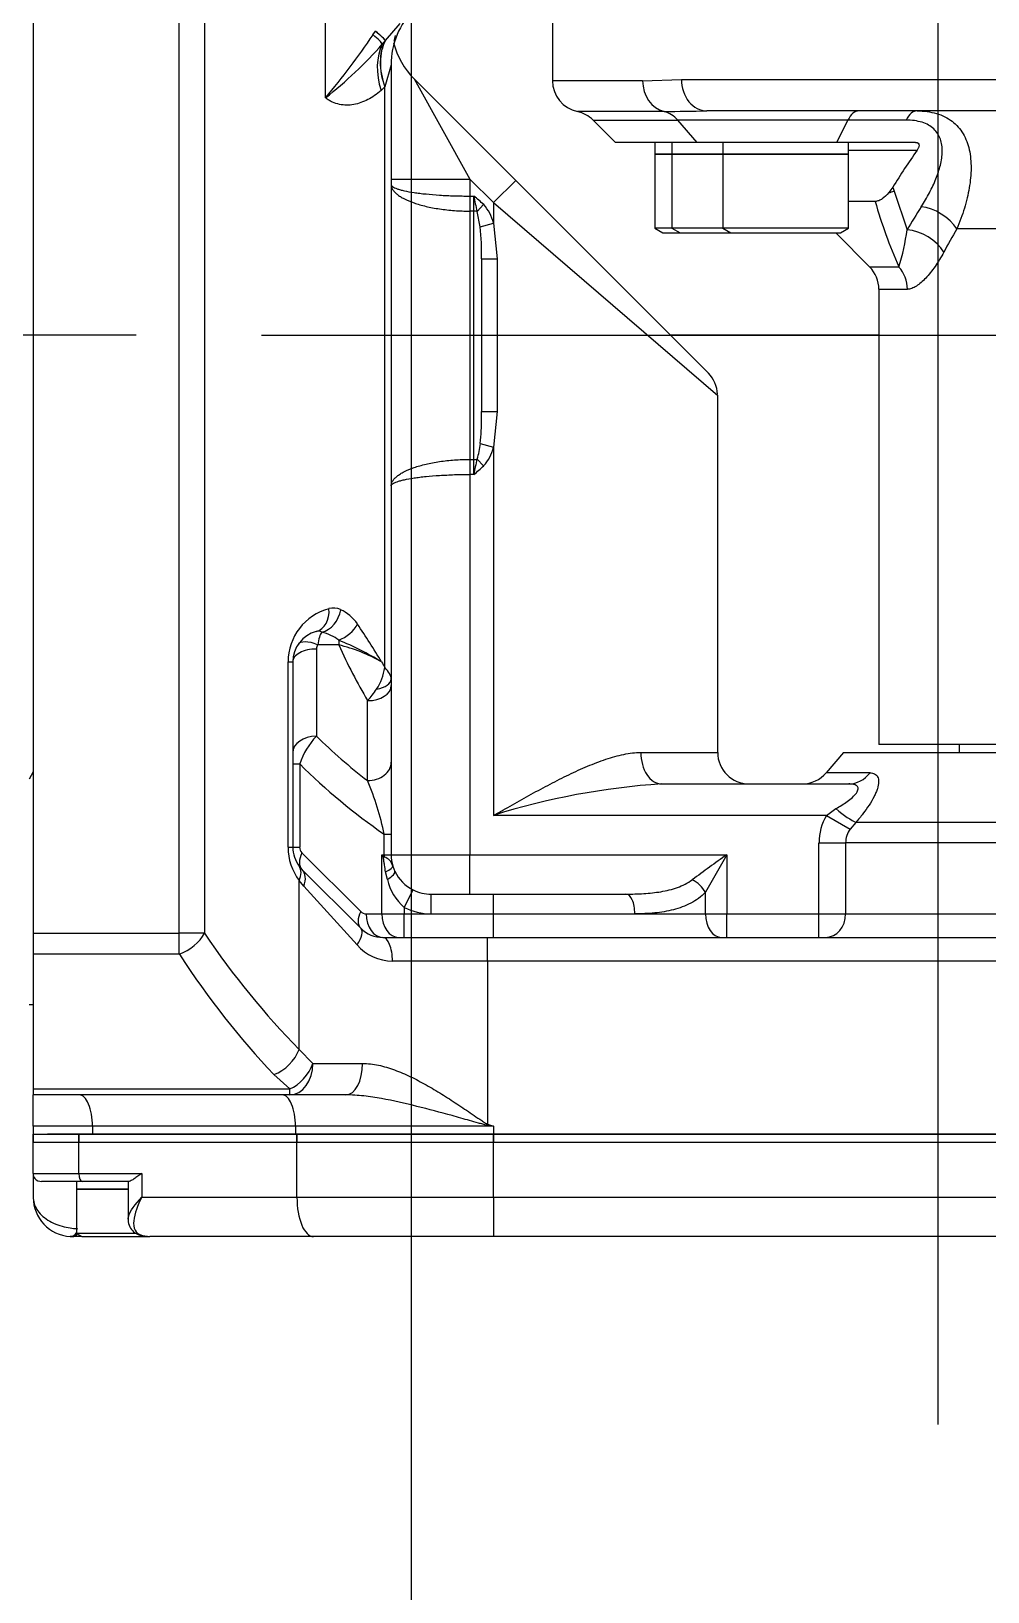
# Model space of a CAD drawing. Header units: millimetres. Extents: x 10462777 to 22643323, y 453826 to 1389191.
# Drawn here: x 11308966.6 to 11309090.1, y 597559.6 to 597761 of the extents above; entities that cross this region are included whole.
import ezdxf

# ---------------------------------------------------------------- set-up
doc = ezdxf.new("R2010")
doc.units = ezdxf.units.MM
doc.header["$LTSCALE"] = 200
doc.header["$MEASUREMENT"] = 0
doc.linetypes.add('CENTER2', pattern=[1.125, 0.75, -0.125, 0.125, -0.125])
doc.linetypes.add('PHANTOM', pattern=[2.5, 1.25, -0.25, 0.25, -0.25, 0.25, -0.25])
doc.layers.get('0').update_dxf_attribs({"linetype": 'CONTINUOUS'})
for name, color, linetype in [('$DDT_AUDIT_GENERATED_(1448)', 7, 'CONTINUOUS'), ('$DDT_AUDIT_GENERATED_(276)', 7, 'CONTINUOUS'), ('A290-7324-X516', 7, 'CONTINUOUS'), ('A290-7329-X501', 7, 'CONTINUOUS'), ('A290-7329-X511', 7, 'CONTINUOUS'), ('A290-7329-X513', 7, 'CONTINUOUS'), ('A290-7329-X531', 7, 'CONTINUOUS'), ('DV1_DEFAULT', 7, 'CONTINUOUS'), ('LIBRL_A6-BA-10X3', 7, 'CONTINUOUS'), ('LIBRL_A6-BA-6X16', 7, 'CONTINUOUS'), ('LIBRL_A97L-0001-', 7, 'CONTINUOUS')]:
    doc.layers.add(name, color=color, linetype=linetype)
doc.layers.add('LAYOUT', color=8, linetype='CONTINUOUS', lineweight=25)
doc.layers.add('TOP$23', color=7, linetype='CONTINUOUS', true_color=0xffffff)

# ---------------------------------------------------------------- blocks, each defined once
blk = doc.blocks.new('r710ic')
at = {"layer": 'LAYOUT', "color": 3}
blk.add_circle((272041.37, 104232.63), 2050.12, dxfattribs=at)
blk = doc.blocks.new('A$C7DA30AB0')
at = {"layer": '$DDT_AUDIT_GENERATED_(1448)', "color": 7, "linetype": 'Continuous', "ltscale": 25.4}
blk.add_line((4688.16, 3025.99, 0), (4715.09, 3025.99, 0), dxfattribs=at)
at = {"layer": '$DDT_AUDIT_GENERATED_(276)', "color": 7, "linetype": 'Continuous', "ltscale": 25.4}
for p, q in [((4797.89, 3112.35, 0), (4797.38, 3112.35, 0)), ((4797.38, 3082.35, 0), (4797.89, 3083.27, 0))]:
    blk.add_line(p, q, dxfattribs=at)
at = {"layer": 'A290-7324-X516', "color": 7, "linetype": 'Continuous', "ltscale": 25.4}
blk.add_line((4677.8, 3078.82, 0), (4677.8, 3079.83, 0), dxfattribs=at)
at = {"layer": 'A290-7329-X501', "color": 7, "linetype": 'Continuous', "ltscale": 25.4}
for p, q in [((4643.46, 3078.82, 0), (4688.16, 3078.82, 0)), ((4688.16, 3020.05, 0), (4688.16, 3078.82, 0)), ((4688.16, 3020.05, 0), (4684.49, 3020.05, 0)), ((4685.58, 3017.18, 0), (4689.35, 3017.18, 0)), ((4693.75, 3012.78, 0), (4689.35, 3017.18, 0)), ((4651.41, 3012.27, 0), (4678.11, 3012.27, 0)), ((4686.18, 3007.37, 0), (4684.53, 3012.38, 0)), ((4686.37, 3006.87, 0), (4686.18, 3007.37, 0)), ((4686.37, 3006.87, 0), (4686.89, 3007.58, 0)), ((4688.65, 3008.71, 0), (4692.09, 3008.71, 0)), ((4692.09, 3002.11, 0), (4683.24, 3002.11, 0)), ((4683.43, 3001.09, 0), (4693.61, 3001.09, 0)), ((4693.61, 3001.09, 0), (4692.17, 2998.22, 0)), ((4693.61, 3001.09, 0), (4711.65, 3001.09, 0)), ((4711.65, 3001.09, 0), (4714.14, 2998.22, 0)), ((4711.65, 3001.09, 0), (4722.2, 3001.09, 0)), ((4725.07, 2998.22, 0), (4722.2, 3001.09, 0)), ((4684.67, 2998.22, 0), (4692.17, 2998.22, 0)), ((4692.17, 2998.22, 0), (4714.14, 2998.22, 0)), ((4725.07, 2998.22, 0), (4714.14, 2998.22, 0)), ((4715.9, 2997.12, 0), (4727.11, 2997.12, 0)), ((4652.23, 2997.03, 0), (4710.39, 2997.03, 0)), ((4718.69, 2993.14, 0), (4713.67, 2992.97, 0)), ((4718.69, 2993.14, 0), (4730.33, 2993.14, 0)), ((4730.33, 2972.05, 0), (4730.33, 2993.14, 0)), ((4713.67, 2992.97, 0), (4652.66, 2992.97, 0))]:
    blk.add_line(p, q, dxfattribs=at)
for centre, radius, start, end in [((4692.23, 3020.05, 0), 4.06, 180, 225), ((4712.4, 3008.79, 0), 28.1, 162.6305, 172.6478), ((4627.06, 2991.2, 0), 64.03, 15.8764, 23.9359), ((4747.15, 868.74, 0), 2128.6, 90.84115, 90.98961), ((4727.95, 3001.09, 0), 4.06, 225, 258.0471), ((4726.26, 2993.14, 0), 4.06, 0, 78.0471)]:
    blk.add_arc(centre, radius, start, end, dxfattribs=at)
for centre, major_axis, ratio, start_param, end_param in [((4688.22, 3020.05, 0), (0, 4.06), 0.91777, 1.570796, 2.356194), ((4643.46, 3020.05, 0), (36.94, 43.93), 0.573025, 5.00118, 5.062934), ((4683.09, 3015.26, 0), (-3.51, 2.05), 0.57605, 0.793564, 2.294803), ((4681.26, 3012.27, 0), (3.42, -2.19), 0.551654, 4.000946, 5.458705), ((4644.9, 3017.18, 0), (42.23, 42.23), 0.57735, 5.075786, 5.137539), ((4687.26, 3005.21, 0), (2.93, 0.85), 0.785723, 1.468521, 1.712562), ((4643.46, 3014.3, 0), (47.07, 47.07), 0.57735, 5.009764, 5.098764), ((4683.23, 3001.09, 0), (0, 4.06), 0.5, 3.141593, 3.926991), ((4690.74, 3001.09, 0), (0, 4.06), 0.5, 3.141593, 3.926991), ((4716.63, 3001.09, 0), (0, -4.06), 0.866025, 5.497787, 6.074569), ((4715.17, 2993.14, 0), (0, -4.06), 0.866025, 1.570796, 2.932976), ((4710.39, 2992.97, 0), (0, -4.06), 0.808227, 1.570796, 3.141593)]:
    blk.add_ellipse(centre, major_axis=major_axis, ratio=ratio, start_param=start_param, end_param=end_param, dxfattribs=at)
for points, knots in [([(4679.79, 3015.26, 0), (4680.15, 3015.93, 0), (4680.53, 3016.55, 0), (4681.31, 3017.67, 0), (4681.71, 3018.17, 0), (4682.53, 3019.03, 0), (4682.93, 3019.39, 0), (4683.53, 3019.77, 0), (4683.73, 3019.87, 0), (4684.12, 3020.01, 0), (4684.3, 3020.05, 0), (4684.49, 3020.05, 0)], [0, 0, 0, 0, 0.25, 0.25, 0.5, 0.5, 0.75, 0.75, 0.875, 0.875, 1, 1, 1, 1]), ([(4683.23, 2997.03, 0), (4682.33, 2997.03, 0), (4681.5, 2997.14, 0), (4680.36, 2997.48, 0), (4680, 2997.62, 0), (4679.32, 2997.96, 0), (4679.01, 2998.15, 0), (4678.44, 2998.59, 0), (4678.18, 2998.84, 0), (4677.7, 2999.38, 0), (4677.49, 2999.67, 0), (4677.12, 3000.29, 0), (4676.97, 3000.62, 0), (4676.7, 3001.31, 0), (4676.59, 3001.68, 0), (4676.34, 3002.8, 0), (4676.26, 3003.59, 0), (4676.27, 3004.82, 0), (4676.29, 3005.24, 0), (4676.37, 3006.1, 0), (4676.43, 3006.53, 0), (4676.65, 3007.83, 0), (4676.86, 3008.71, 0), (4677.4, 3010.48, 0), (4677.73, 3011.37, 0), (4678.11, 3012.27, 0)], [0, 0, 0, 0, 0.125, 0.125, 0.1875, 0.1875, 0.25, 0.25, 0.3125, 0.3125, 0.375, 0.375, 0.4375, 0.4375, 0.5, 0.5, 0.625, 0.625, 0.6875, 0.6875, 0.75, 0.75, 0.875, 0.875, 1, 1, 1, 1]), ([(4682.7, 3009.4, 0), (4682.32, 3008.8, 0), (4681.96, 3008.2, 0), (4681.33, 3007, 0), (4681.05, 3006.4, 0), (4680.57, 3005.21, 0), (4680.37, 3004.62, 0), (4680.08, 3003.44, 0), (4680, 3002.85, 0), (4679.98, 3002, 0), (4680, 3001.73, 0), (4680.07, 3001.19, 0), (4680.14, 3000.93, 0), (4680.4, 3000.18, 0), (4680.68, 2999.74, 0), (4681.48, 2998.98, 0), (4681.99, 2998.7, 0), (4682.91, 2998.41, 0), (4683.24, 2998.34, 0), (4683.93, 2998.24, 0), (4684.29, 2998.22, 0), (4684.67, 2998.22, 0)], [0, 0, 0, 0, 0.125, 0.125, 0.25, 0.25, 0.375, 0.375, 0.5, 0.5, 0.5625, 0.5625, 0.625, 0.625, 0.75, 0.75, 0.875, 0.875, 0.9375, 0.9375, 1, 1, 1, 1]), ([(4686.89, 3007.58, 0), (4687.16, 3007.91, 0), (4687.44, 3008.18, 0), (4687.88, 3008.48, 0), (4688.03, 3008.56, 0), (4688.34, 3008.68, 0), (4688.49, 3008.71, 0), (4688.65, 3008.71, 0)], [0, 0, 0, 0, 0.5, 0.5, 0.75, 0.75, 1, 1, 1, 1]), ([(4683.43, 3001.09, 0), (4683.29, 3001.09, 0), (4683.17, 3001.13, 0), (4683.03, 3001.27, 0), (4682.99, 3001.36, 0), (4682.99, 3001.56, 0), (4683.01, 3001.67, 0), (4683.1, 3001.89, 0), (4683.16, 3002, 0), (4683.24, 3002.11, 0)], [0, 0, 0, 0, 0.25, 0.25, 0.5, 0.5, 0.75, 0.75, 1, 1, 1, 1])]:
    blk.add_open_spline(points, degree=3, knots=knots, dxfattribs=at)
at = {"layer": 'A290-7329-X511', "color": 7, "linetype": 'Continuous', "ltscale": 25.4}
for p, q in [((4737.95, 3129.11, 0), (4643.46, 3129.11, 0)), ((4737.95, 3128.09, 0), (4737.95, 3129.11, 0)), ((4763.5, 3129.11, 0), (4737.95, 3129.11, 0)), ((4737.95, 3128.09, 0), (4763.5, 3128.09, 0)), ((4738.7, 3127.81, 0), (4737.95, 3128.09, 0)), ((4737.95, 3128.09, 0), (4738.75, 3127.95, 0)), ((4763.5, 3128.09, 0), (4763.5, 3129.11, 0)), ((4763.5, 3128.09, 0), (4789.72, 3128.09, 0)), ((4789.72, 3128.09, 0), (4789.72, 3129.11, 0)), ((4789.72, 3128.09, 0), (4797.38, 3128.09, 0)), ((4797.38, 3129.11, 0), (4791.49, 3129.11, 0)), ((4797.38, 3128.09, 0), (4797.38, 3129.11, 0)), ((4797.38, 3128.09, 0), (4797.38, 3124.03, 0)), ((4738.7, 3127.81, 0), (4738.75, 3127.95, 0)), ((4738.7, 3106.76, 0), (4738.7, 3127.81, 0)), ((4757, 3124.03, 0), (4764.26, 3124.03, 0)), ((4764.26, 3124.03, 0), (4797.38, 3124.03, 0)), ((4764.26, 3124.03, 0), (4764.26, 3123.26, 0)), ((4797.38, 3123.26, 0), (4797.38, 3124.03, 0)), ((4797.38, 3123.26, 0), (4764.26, 3123.26, 0)), ((4764.26, 3123.26, 0), (4766.29, 3121.39, 0)), ((4797.38, 3105.88, 0), (4797.38, 3123.26, 0)), ((4761.25, 3119.97, 0), (4754.85, 3119.97, 0)), ((4763.04, 3118.16, 0), (4761.25, 3119.97, 0)), ((4763.04, 3118.16, 0), (4763.04, 3096.35, 0)), ((4663.98, 3106.76, 0), (4738.7, 3106.76, 0)), ((4738.7, 3106.76, 0), (4738.7, 3103.71, 0)), ((4738.7, 3106.76, 0), (4750.99, 3106.76, 0)), ((4755.56, 3104.68, 0), (4762.45, 3097.1, 0)), ((4778.51, 3105.88, 0), (4797.38, 3105.88, 0)), ((4778.51, 3105.88, 0), (4778.51, 3103.17, 0)), ((4797.38, 3103.17, 0), (4797.38, 3105.88, 0)), ((4738.7, 3103.71, 0), (4663.98, 3103.71, 0)), ((4695.91, 3103.71, 0), (4695.91, 3100.66, 0)), ((4707.81, 3103.71, 0), (4707.81, 3100.66, 0)), ((4737.95, 3103.71, 0), (4737.95, 3100.66, 0)), ((4752.22, 3103.71, 0), (4738.7, 3103.71, 0)), ((4749.47, 3103.71, 0), (4749.47, 3100.66, 0)), ((4762.67, 3094.94, 0), (4755.09, 3102.52, 0)), ((4775.26, 3103.17, 0), (4778.51, 3103.17, 0)), ((4775.26, 2961.64, 0), (4775.26, 3103.17, 0)), ((4778.51, 3103.17, 0), (4778.51, 2961.64, 0)), ((4797.38, 3103.17, 0), (4778.51, 3103.17, 0)), ((4797.38, 2961.64, 0), (4797.38, 3103.17, 0)), ((4692.47, 3100.66, 0), (4650.92, 3100.66, 0)), ((4695.91, 3100.66, 0), (4692.47, 3100.66, 0)), ((4692.47, 3091.49, 0), (4692.47, 3100.66, 0)), ((4707.81, 3100.66, 0), (4695.91, 3100.66, 0)), ((4695.91, 3100.66, 0), (4695.91, 3091.49, 0)), ((4710.55, 3100.66, 0), (4707.81, 3100.66, 0)), ((4707.81, 3093.04, 0), (4707.81, 3100.66, 0)), ((4719.69, 3100.66, 0), (4710.55, 3100.66, 0)), ((4710.55, 3100.66, 0), (4710.55, 3097.87, 0)), ((4737.95, 3100.66, 0), (4719.69, 3100.66, 0)), ((4737.95, 3100.66, 0), (4737.95, 3098.12, 0)), ((4745.97, 3100.66, 0), (4737.95, 3100.66, 0)), ((4745.97, 3100.66, 0), (4745.97, 3098.12, 0)), ((4749.47, 3100.66, 0), (4745.97, 3100.66, 0)), ((4752.35, 3100.66, 0), (4749.47, 3100.66, 0)), ((4749.47, 3099.83, 0), (4749.47, 3100.66, 0)), ((4752.35, 3100.66, 0), (4752.35, 3093.04, 0)), ((4754.37, 3100.66, 0), (4752.35, 3100.66, 0)), ((4762.67, 3092.79, 0), (4755.09, 3100.37, 0)), ((4737.95, 3098.12, 0), (4720.83, 3098.12, 0)), ((4745.97, 3098.12, 0), (4737.95, 3098.12, 0)), ((4741, 3098.12, 0), (4741, 3093.04, 0)), ((4749.47, 3099.83, 0), (4748.33, 3097.57, 0)), ((4751.64, 3096.24, 0), (4751.88, 3095.23, 0)), ((4762.45, 3097.1, 0), (4763.04, 3096.35, 0)), ((4750.94, 3094.5, 0), (4750.69, 3095.18, 0)), ((4763.04, 3094.51, 0), (4762.67, 3094.94, 0)), ((4741, 3093.04, 0), (4707.81, 3093.04, 0)), ((4741, 3043.95, 0), (4741, 3093.04, 0)), ((4751.16, 3093.04, 0), (4741, 3093.04, 0)), ((4751.16, 3090.39, 0), (4751.16, 3093.04, 0)), ((4752.05, 3093.04, 0), (4751.16, 3093.04, 0)), ((4752.05, 3093.04, 0), (4752.05, 3090.39, 0)), ((4752.35, 3093.04, 0), (4752.05, 3093.04, 0)), ((4763.86, 3092.07, 0), (4762.96, 3092.07, 0)), ((4762.96, 3081.3, 0), (4762.96, 3092.07, 0)), ((4764.47, 3092.07, 0), (4763.86, 3092.07, 0)), ((4763.86, 3068.15, 0), (4763.86, 3092.07, 0)), ((4764.47, 3092.07, 0), (4764.47, 3068.15, 0)), ((4585.55, 3091.49, 0), (4692.47, 3091.49, 0)), ((4695.91, 3091.49, 0), (4692.47, 3091.49, 0)), ((4751.16, 3081.11, 0), (4751.16, 3090.39, 0)), ((4752.05, 3090.39, 0), (4751.16, 3090.39, 0)), ((4586.52, 3088.86, 0), (4691.14, 3088.86, 0)), ((4691.14, 3088.86, 0), (4691.87, 3089.73, 0)), ((4694.95, 3087.96, 0), (4691.87, 3089.73, 0)), ((4694.95, 3087.96, 0), (4693.73, 3087.09, 0)), ((4694.95, 3087.96, 0), (4737.95, 3087.96, 0)), ((4737.95, 3040.45, 0), (4737.95, 3087.96, 0)), ((4716.25, 3083.9, 0), (4692.07, 3083.9, 0)), ((4689.31, 3082.47, 0), (4694.97, 3082.47, 0)), ((4692.74, 3079.83, 0), (4694.97, 3082.47, 0)), ((4754.2, 3083.47, 0), (4754.2, 3073.14, 0)), ((4692.74, 3079.83, 0), (4594.18, 3079.83, 0)), ((4718.92, 3079.83, 0), (4708.99, 3079.83, 0)), ((4708.99, 3079.83, 0), (4708.99, 3033.77, 0)), ((4751.16, 3071.21, 0), (4751.16, 3081.11, 0)), ((4763.86, 3081.3, 0), (4762.96, 3081.3, 0)), ((4760.81, 3066.49, 0), (4760.81, 3077.74, 0)), ((4751.16, 3070.36, 0), (4751.16, 3071.21, 0)), ((4751.16, 2991.08, 0), (4751.16, 3070.36, 0)), ((4751.97, 3068.87, 0), (4751.97, 2993.94, 0)), ((4764.47, 3068.15, 0), (4763.86, 3068.15, 0)), ((4757.93, 3065.35, 0), (4757.93, 3065.96, 0)), ((4757.93, 3065.96, 0), (4760.65, 3065.96, 0)), ((4740.49, 3043.95, 0), (4741, 3043.95, 0)), ((4740.49, 3043.95, 0), (4740.49, 3042.01, 0)), ((4741, 3042.01, 0), (4741, 3043.95, 0)), ((4740.06, 3041.97, 0), (4739.21, 3042.85, 0)), ((4741, 3042.01, 0), (4740.49, 3042.01, 0)), ((4740.49, 3042.01, 0), (4740.49, 3009.96, 0)), ((4741, 3009.96, 0), (4741, 3042.01, 0)), ((4737.47, 3035.84, 0), (4737.95, 3040.45, 0)), ((4739.64, 3039.97, 0), (4737.95, 3040.45, 0)), ((4739.47, 3035.84, 0), (4737.47, 3035.84, 0)), ((4737.47, 3016.14, 0), (4737.47, 3035.84, 0)), ((4739.47, 3016.14, 0), (4739.47, 3035.84, 0)), ((4737.95, 3008.87, 0), (4708.99, 3033.77, 0)), ((4735.07, 3006, 0), (4710.18, 3030.89, 0)), ((4737.95, 3011.52, 0), (4737.47, 3016.14, 0)), ((4739.47, 3016.14, 0), (4737.47, 3016.14, 0)), ((4739.64, 3012, 0), (4737.95, 3011.52, 0)), ((4737.95, 3008.87, 0), (4737.95, 3011.52, 0)), ((4739.64, 3012, 0), (4740.06, 3010.01, 0)), ((4740.06, 3010.01, 0), (4739.21, 3009.12, 0)), ((4740.49, 3009.96, 0), (4741, 3009.96, 0)), ((4740.49, 3009.96, 0), (4740.49, 3008.02, 0)), ((4741, 3008.02, 0), (4741, 3009.96, 0)), ((4735.07, 3006, 0), (4737.95, 3008.87, 0)), ((4737.95, 3008.87, 0), (4741, 3005.83, 0)), ((4741, 3008.02, 0), (4740.49, 3008.02, 0)), ((4741, 3005.83, 0), (4741, 3008.02, 0)), ((4748.18, 2992.89, 0), (4735.07, 3006, 0)), ((4751.16, 3005.83, 0), (4741, 3005.83, 0)), ((4748.18, 2992.89, 0), (4741, 3005.83, 0)), ((4759.62, 2995.34, 0), (4759.62, 2973.46, 0)), ((4751.16, 2991.08, 0), (4751.97, 2993.94, 0)), ((4751.97, 2993.94, 0), (4752.45, 2994.39, 0)), ((4751.97, 2993.94, 0), (4751.97, 2993.94, 0)), ((4750.04, 2985.76, 0), (4751.91, 2987.94, 0)), ((4751.91, 2987.94, 0), (4751.92, 2987.95, 0)), ((4751.92, 2987.95, 0), (4752.3, 2988.42, 0)), ((4753.5, 2987.22, 0), (4753.19, 2986.75, 0)), ((4753.19, 2986.75, 0), (4753.19, 2986.75, 0))]:
    blk.add_line(p, q, dxfattribs=at)
for centre, radius, start, end in [((4750.94, 3100.59, 0), 6.17, 41.489, 89.5197), ((4752.22, 3099.65, 0), 4.06, 45, 90), ((4745.99, 3092.92, 0), 7.74, 63.2392, 90.0905), ((4754.37, 3099.65, 0), 1.02, 45, 90), ((4388.41, 3277.41, 0), 368.79, 330.0052, 330.8679), ((4745.99, 3092.9, 0), 5.22, 63.3848, 90.1872), ((4744.8, 3094.56, 0), 7.05, 13.7711, 48.4071), ((4517.13, 3361.38, 0), 329.19, 305.3984, 306.3547), ((4746.07, 3092.98, 0), 5.11, 25.3759, 63.7505), ((4757.36, 3092.07, 0), 7.11, 0, 36.9665), ((4752.45, 3094.83, 0), 1.54, 192.4449, 254.7782), ((4746.08, 3093.04, 0), 5.08, 0, 16.6477), ((4759.79, 3092.07, 0), 4.06, 0, 36.9665), ((4737.81, 3078.69, 0), 20.42, 44.6378, 45.8385), ((4731.74, 3084.7, 0), 22.23, 22.0529, 23.3158), ((4761.95, 3092.07, 0), 1.02, 0, 45), ((4689.46, 3091.53, 0), 3.01, 323.3161, 359.297), ((4688.8, 3091.52, 0), 7.1, 329.9744, 359.7688), ((4788.57, 3097.97, 0), 37.3, 191.7117, 202.8686), ((4707.64, 3025.99, 0), 78.23, 44.9973, 55.4152), ((4709.96, 3177.44, 0), 93.76, 273.8494, 287.3697), ((4698.07, 3079.83, 0), 4.06, 90, 139.6355), ((4704.93, 3079.83, 0), 4.06, 0, 90), ((4753.96, 3084.32, 0), 9.5, 316.1728, 341.4973), ((4758.86, 3067.85, 0), 6.96, 146.7464, 171.5392), ((4762.6, 3065.33, 0), 11.47, 137.0843, 146.517), ((4770.51, 3097.14, 0), 34.18, 237.9943, 248.4107), ((4858.48, 3132, 0), 123.82, 211.041, 213.7241), ((4763.19, 3087.37, 0), 22.05, 240.663, 256.1883), ((4757.36, 3068.15, 0), 7.11, 284.8751, 0), ((4759.79, 3068.15, 0), 4.06, 284.8751, 0), ((4759.86, 3066.49, 0), 0.948, 326.2031, 359.9191), ((4760.57, 3065.21, 0), 1.02, 243.2987, 285.0305), ((4758.61, 3063.43, 0), 2.23, 245.3391, 284.8564), ((4752.55, 3028.7, 0), 19.45, 128.3509, 133.3341), ((4672.4, 3057.52, 0), 69.43, 347.0527, 348.73), ((4743.06, 3039.29, 0), 5.24, 137.2869, 167.2658), ((4747.09, 3039.44, 0), 7.47, 160.2568, 175.9231), ((4779.75, 3036.26, 0), 40.28, 174.71, 177.1327), ((4779.75, 3036.26, 0), 40.28, 177.1327, 180.6023), ((4713.06, 3033.77, 0), 4.06, 182.4621, 225), ((4779.75, 3015.71, 0), 40.28, 179.3976, 185.29), ((4743.15, 3012.73, 0), 5.34, 193.0272, 222.4201), ((4672.4, 2994.45, 0), 69.43, 11.27, 12.9473), ((4752.55, 3023.27, 0), 19.45, 226.6659, 231.6491), ((4793.38, 2952.28, 0), 54.71, 128.0961, 138.6615), ((4839.01, 2929.02, 0), 103.44, 140.1249, 145.7591), ((4741, 2985.71, 0), 10.16, 14.5535, 45), ((4741, 2991.08, 0), 10.16, 315, 0), ((4737.45, 2991.04, 0), 13.71, 344.2437, 347.2626)]:
    blk.add_arc(centre, radius, start, end, dxfattribs=at)
for centre, major_axis, ratio, start_param, end_param in [((4765.22, 3128.09, 0), (0, 4.06), 0.422753, 1.570796, 3.141593), ((4791.44, 3128.09, 0), (0, 4.06), 0.422753, 1.570796, 3.141593), ((4757, 3119.97, 0), (0, -4.06), 0.529941, 3.141593, 4.712389), ((4764.26, 3119.97, 0), (0, -4.06), 0.740002, 3.141593, 4.712389), ((4764.26, 3119.97, 0), (-2.52, -3.19), 0.653019, 4.023198, 5.189963), ((4766.29, 3118.16, 0), (-2.89, -2.86), 0.682471, 4.118108, 5.315853), ((4713.43, 3025.99, 0), (0, 119.89), 0.72801, 5.441729, 5.632667), ((4710.18, 3025.99, 0), (0, 115.82), 0.753554, 5.441729, 5.632667), ((4752.22, 3106.76, 0), (0, 3.05), 0.403188, 1.570796, 3.141593), ((4757.25, 3104.68, 0), (2.16, 2.16), 0.425022, 1.972686, 3.141593), ((4778.51, 3103.17, 0), (-3.37, -2.27), 0.595513, 4.330967, 5.436429), ((4695.05, 3100.66, 0), (0, 3.05), 0.846249, 0, 1.570796), ((4708.5, 3100.66, 0), (0, 3.05), 0.674104, 4.712389, 6.283185), ((4750.19, 3100.66, 0), (0, 3.05), 0.707107, 4.712389, 6.283185), ((4752.22, 3100.66, 0), (0, 3.05), 0.707107, 4.712389, 6.283185), ((4752.93, 3100.37, 0), (2.16, 2.16), 0.57735, 5.235988, 6.283185), ((4720.83, 3100.66, 0), (0, 2.54), 0.449395, 1.570796, 3.141593), ((4712.27, 3097.87, 0), (-1.89, 1.7), 0.520585, 1.045363, 2.008041), ((4752.99, 3096.24, 0), (2.31, 1.07), 0.255601, 2.075688, 3.141593), ((4764.82, 3097.1, 0), (2.16, 2.16), 0.660167, 2.154286, 3.141593), ((4765.48, 3096.35, 0), (2.44, 1.83), 0.623749, 2.262823, 3.141593), ((4753.38, 3095.23, 0), (2.43, 0.73), 0.205493, 2.172895, 3.141593), ((4760.51, 3092.79, 0), (2.16, 2.16), 0.57735, 5.235988, 6.283185), ((4753.84, 3093.49, 0), (-2.08, -1.46), 0.450571, 5.284191, 5.371287), ((4748.46, 3093.04, 0), (0, 5.08), 0.707107, 4.712389, 4.771753), ((4693.73, 3086.22, 0), (-3.06, 2.67), 0.162782, 4.853432, 5.847226), ((4692.07, 3079.83, 0), (0, 4.06), 0.890074, 0, 0.866302), ((4716.25, 3079.83, 0), (0, -4.06), 0.657051, 1.570796, 3.141593), ((4754.2, 3081.11, 0), (3.05, 0), 0.775044, 1.570796, 3.141593), ((4704.77, 3025.99, 0), (78.23, 0), 0.948052, 0.772278, 0.886785), ((4760.81, 3079.87, 0), (3.05, 0), 0.697769, 4.712389, 6.283185), ((4754.2, 3071.21, 0), (-3.05, 0), 0.635804, 4.712389, 6.283185), ((4754.2, 3070.36, 0), (-3.05, 0), 0.46224, 5.105034, 6.283185), ((4713.43, 3025.99, 0), (0, 74.17), 0.712263, 5.281592, 5.401439), ((4710.18, 3025.99, 0), (0, 70.1), 0.753554, 5.357703, 5.370608), ((4760.81, 3068.15, 0), (-3.05, 0), 0.546053, 1.570796, 3.141593), ((4759.79, 3068.15, 0), (0, -4.06), 0.25, 0.322783, 1.001593), ((4760.65, 3067.6, 0), (2.57, -1.64), 0.474441, 5.007116, 6.283185), ((4757.93, 3063.25, 0), (-2.48, -1.77), 0.611106, 4.300305, 5.419409), ((4760.11, 3061.41, 0), (-1.24, -2.79), 0.771581, 3.663634, 5.042351), ((4761.81, 3068.15, 0), (-5.36, 0), 0.758311, 0.759346, 1.248013), ((4761.62, 3061.28, 0), (0.78, -2.95), 0.788624, 3.141593, 4.505905), ((4759.38, 3068.15, 0), (0, -7.11), 0.753554, 5.471735, 5.960402), ((4740.49, 3041.53, 0), (-1.02, 0), 0.477966, 4.712389, 5.145434), ((4740.49, 3010.45, 0), (-1.02, 0), 0.477966, 1.137752, 1.570796), ((4743.85, 2993.94, 0), (7.18, -7.18), 0.684962, 0.211501, 0.970235), ((4743.86, 2993.94, 0), (7.18, -7.19), 0.684622, 0.21251, 0.971353), ((4744.34, 2994.39, 0), (6.71, -7.63), 0.705678, 0.286611, 1.014814), ((4753.52, 2986.75, 0), (-1.61, 1.24), 0.101445, 0.154355, 1.43953), ((4753.53, 2986.75, 0), (-1.61, 1.24), 0.101723, 0.155158, 1.439294), ((4753.89, 2987.22, 0), (-1.59, 1.26), 0.122747, 0.203227, 1.416798)]:
    blk.add_ellipse(centre, major_axis=major_axis, ratio=ratio, start_param=start_param, end_param=end_param, dxfattribs=at)
for points, knots in [([(4754.85, 3119.97, 0), (4754.17, 3119.97, 0), (4753.49, 3120.05, 0), (4752.1, 3120.35, 0), (4751.4, 3120.56, 0), (4750.02, 3121.07, 0), (4749.34, 3121.36, 0), (4747.98, 3122.01, 0), (4747.31, 3122.37, 0), (4745.96, 3123.12, 0), (4745.29, 3123.52, 0), (4743.96, 3124.34, 0), (4743.31, 3124.77, 0), (4742, 3125.63, 0), (4741.34, 3126.08, 0), (4740.37, 3126.74, 0), (4740.04, 3126.96, 0), (4739.55, 3127.3, 0), (4739.38, 3127.41, 0), (4739.13, 3127.57, 0), (4739.05, 3127.62, 0), (4738.88, 3127.72, 0), (4738.79, 3127.77, 0), (4738.7, 3127.81, 0)], [0, 0, 0, 0, 0.125, 0.125, 0.25, 0.25, 0.375, 0.375, 0.5, 0.5, 0.625, 0.625, 0.75, 0.75, 0.875, 0.875, 0.9375, 0.9375, 0.96875, 0.96875, 0.984375, 0.984375, 1, 1, 1, 1]), ([(4738.75, 3127.95, 0), (4738.95, 3127.92, 0), (4739.14, 3127.87, 0), (4739.51, 3127.77, 0), (4739.7, 3127.72, 0), (4740.27, 3127.56, 0), (4740.65, 3127.45, 0), (4741.78, 3127.14, 0), (4742.53, 3126.92, 0), (4744.8, 3126.3, 0), (4746.31, 3125.89, 0), (4749.35, 3125.13, 0), (4750.87, 3124.79, 0), (4753.16, 3124.38, 0), (4753.92, 3124.26, 0), (4755.46, 3124.09, 0), (4756.23, 3124.03, 0), (4757, 3124.03, 0)], [0, 0, 0, 0, 0.03125, 0.03125, 0.0625, 0.0625, 0.125, 0.125, 0.25, 0.25, 0.5, 0.5, 0.75, 0.75, 0.875, 0.875, 1, 1, 1, 1]), ([(4710.55, 3097.87, 0), (4711.13, 3098.47, 0), (4711.77, 3098.93, 0), (4712.83, 3099.48, 0), (4713.19, 3099.64, 0), (4713.94, 3099.92, 0), (4714.32, 3100.04, 0), (4715.49, 3100.34, 0), (4716.29, 3100.47, 0), (4717.96, 3100.63, 0), (4718.81, 3100.66, 0), (4719.69, 3100.66, 0)], [0, 0, 0, 0, 0.25, 0.25, 0.375, 0.375, 0.5, 0.5, 0.75, 0.75, 1, 1, 1, 1]), ([(4720.83, 3098.12, 0), (4720.06, 3098.12, 0), (4719.29, 3098.1, 0), (4717.79, 3098, 0), (4717.05, 3097.93, 0), (4715.96, 3097.74, 0), (4715.6, 3097.66, 0), (4714.88, 3097.49, 0), (4714.53, 3097.38, 0), (4713.85, 3097.14, 0), (4713.52, 3097, 0), (4712.87, 3096.67, 0), (4712.56, 3096.48, 0), (4712.27, 3096.26, 0)], [0, 0, 0, 0, 0.25, 0.25, 0.5, 0.5, 0.625, 0.625, 0.75, 0.75, 0.875, 0.875, 1, 1, 1, 1]), ([(4751.88, 3095.23, 0), (4751.93, 3094.94, 0), (4751.97, 3094.65, 0), (4752.04, 3094.21, 0), (4752.06, 3094.07, 0), (4752.09, 3093.85, 0), (4752.1, 3093.78, 0), (4752.12, 3093.67, 0), (4752.12, 3093.64, 0), (4752.14, 3093.56, 0), (4752.14, 3093.53, 0), (4752.16, 3093.49, 0)], [0, 0, 0, 0, 0.5, 0.5, 0.75, 0.75, 0.875, 0.875, 0.9375, 0.9375, 1, 1, 1, 1]), ([(4689.31, 3082.47, 0), (4689.09, 3082.47, 0), (4688.89, 3082.51, 0), (4688.64, 3082.63, 0), (4688.57, 3082.69, 0), (4688.43, 3082.82, 0), (4688.38, 3082.89, 0), (4688.29, 3083.06, 0), (4688.26, 3083.16, 0), (4688.21, 3083.38, 0), (4688.2, 3083.5, 0), (4688.21, 3083.89, 0), (4688.27, 3084.19, 0), (4688.42, 3084.67, 0), (4688.48, 3084.84, 0), (4688.63, 3085.19, 0), (4688.71, 3085.36, 0), (4688.98, 3085.9, 0), (4689.2, 3086.27, 0), (4689.68, 3087.01, 0), (4689.95, 3087.38, 0), (4690.52, 3088.12, 0), (4690.82, 3088.49, 0), (4691.14, 3088.86, 0)], [0, 0, 0, 0, 0.125, 0.125, 0.1875, 0.1875, 0.25, 0.25, 0.3125, 0.3125, 0.375, 0.375, 0.5, 0.5, 0.5625, 0.5625, 0.625, 0.625, 0.75, 0.75, 0.875, 0.875, 1, 1, 1, 1]), ([(4737.95, 3087.96, 0), (4737.74, 3087.85, 0), (4737.54, 3087.73, 0), (4737.13, 3087.5, 0), (4736.92, 3087.38, 0), (4736.31, 3087.04, 0), (4735.9, 3086.81, 0), (4734.68, 3086.12, 0), (4733.87, 3085.67, 0), (4732.25, 3084.78, 0), (4731.43, 3084.35, 0), (4730.21, 3083.71, 0), (4729.81, 3083.5, 0), (4729, 3083.1, 0), (4728.59, 3082.9, 0), (4727.39, 3082.32, 0), (4726.59, 3081.95, 0), (4725.01, 3081.28, 0), (4724.22, 3080.98, 0), (4723.05, 3080.59, 0), (4722.65, 3080.46, 0), (4721.88, 3080.25, 0), (4721.5, 3080.16, 0), (4720.37, 3079.93, 0), (4719.64, 3079.83, 0), (4718.92, 3079.83, 0)], [0, 0, 0, 0, 0.03125, 0.03125, 0.0625, 0.0625, 0.125, 0.125, 0.25, 0.25, 0.375, 0.375, 0.4375, 0.4375, 0.5, 0.5, 0.625, 0.625, 0.75, 0.75, 0.8125, 0.8125, 0.875, 0.875, 1, 1, 1, 1]), ([(4693.73, 3087.09, 0), (4693.21, 3086.8, 0), (4692.72, 3086.49, 0), (4692.02, 3085.99, 0), (4691.8, 3085.81, 0), (4691.4, 3085.45, 0), (4691.21, 3085.26, 0), (4691.01, 3084.98, 0), (4690.96, 3084.89, 0), (4690.88, 3084.71, 0), (4690.85, 3084.62, 0), (4690.84, 3084.46, 0), (4690.86, 3084.38, 0), (4690.91, 3084.25, 0), (4690.96, 3084.2, 0), (4691.13, 3084.05, 0), (4691.29, 3083.99, 0), (4691.65, 3083.91, 0), (4691.85, 3083.9, 0), (4692.07, 3083.9, 0)], [0, 0, 0, 0, 0.25, 0.25, 0.375, 0.375, 0.5, 0.5, 0.5625, 0.5625, 0.625, 0.625, 0.6875, 0.6875, 0.75, 0.75, 0.875, 0.875, 1, 1, 1, 1]), ([(4751.16, 3070.36, 0), (4751.16, 3070.25, 0), (4751.18, 3070.14, 0), (4751.25, 3069.9, 0), (4751.3, 3069.78, 0), (4751.51, 3069.4, 0), (4751.72, 3069.13, 0), (4751.97, 3068.87, 0)], [0, 0, 0, 0, 0.25, 0.25, 0.5, 0.5, 1, 1, 1, 1]), ([(4751.16, 3045.44, 0), (4751.16, 3045.42, 0), (4751.15, 3045.4, 0), (4751.14, 3045.35, 0), (4751.12, 3045.33, 0), (4751.08, 3045.26, 0), (4751.03, 3045.21, 0), (4750.9, 3045.12, 0), (4750.82, 3045.07, 0), (4750.62, 3044.98, 0), (4750.4, 3044.89, 0), (4750.12, 3044.8, 0), (4749.81, 3044.72, 0), (4749.64, 3044.67, 0), (4749.08, 3044.55, 0), (4748.66, 3044.48, 0), (4747.96, 3044.37, 0), (4747.72, 3044.34, 0), (4747.2, 3044.27, 0), (4746.93, 3044.24, 0), (4746.1, 3044.16, 0), (4745.52, 3044.11, 0), (4744.59, 3044.05, 0), (4744.28, 3044.04, 0), (4743.64, 3044.01, 0), (4743.31, 3043.99, 0), (4742.33, 3043.96, 0), (4741.67, 3043.95, 0), (4741, 3043.95, 0)], [0, 0, 0, 0, 0.03125, 0.03125, 0.0625, 0.0625, 0.125, 0.125, 0.1875, 0.1875, 0.25, 0.3125, 0.3125, 0.375, 0.375, 0.5, 0.5, 0.5625, 0.5625, 0.625, 0.625, 0.75, 0.75, 0.8125, 0.8125, 0.875, 0.875, 1, 1, 1, 1]), ([(4751.16, 3045.44, 0), (4751.16, 3045.39, 0), (4751.15, 3045.34, 0), (4751.14, 3045.23, 0), (4751.12, 3045.18, 0), (4751.08, 3045.02, 0), (4751.03, 3044.91, 0), (4750.9, 3044.7, 0), (4750.82, 3044.59, 0), (4750.62, 3044.38, 0), (4750.4, 3044.18, 0), (4750.12, 3043.98, 0), (4749.81, 3043.78, 0), (4749.64, 3043.68, 0), (4749.08, 3043.4, 0), (4748.66, 3043.23, 0), (4747.96, 3042.98, 0), (4747.72, 3042.91, 0), (4747.2, 3042.76, 0), (4746.93, 3042.69, 0), (4746.1, 3042.49, 0), (4745.52, 3042.38, 0), (4744.59, 3042.24, 0), (4744.27, 3042.2, 0), (4743.63, 3042.13, 0), (4743.31, 3042.11, 0), (4742.33, 3042.04, 0), (4741.67, 3042.01, 0), (4741, 3042.01, 0)], [0, 0, 0, 0, 0.03125, 0.03125, 0.0625, 0.0625, 0.125, 0.125, 0.1875, 0.1875, 0.25, 0.3125, 0.3125, 0.375, 0.375, 0.5, 0.5, 0.5625, 0.5625, 0.625, 0.625, 0.75, 0.75, 0.8125, 0.8125, 0.875, 0.875, 1, 1, 1, 1]), ([(4751.16, 3006.53, 0), (4751.16, 3006.58, 0), (4751.15, 3006.64, 0), (4751.14, 3006.74, 0), (4751.12, 3006.8, 0), (4751.08, 3006.96, 0), (4751.03, 3007.06, 0), (4750.9, 3007.27, 0), (4750.82, 3007.38, 0), (4750.62, 3007.59, 0), (4750.4, 3007.8, 0), (4750.12, 3008, 0), (4749.81, 3008.19, 0), (4749.64, 3008.29, 0), (4749.08, 3008.57, 0), (4748.66, 3008.75, 0), (4747.96, 3008.99, 0), (4747.72, 3009.07, 0), (4747.2, 3009.22, 0), (4746.93, 3009.29, 0), (4746.1, 3009.48, 0), (4745.52, 3009.59, 0), (4744.59, 3009.73, 0), (4744.27, 3009.77, 0), (4743.63, 3009.84, 0), (4743.31, 3009.87, 0), (4742.33, 3009.94, 0), (4741.67, 3009.96, 0), (4741, 3009.96, 0)], [0, 0, 0, 0, 0.03125, 0.03125, 0.0625, 0.0625, 0.125, 0.125, 0.1875, 0.1875, 0.25, 0.3125, 0.3125, 0.375, 0.375, 0.5, 0.5, 0.5625, 0.5625, 0.625, 0.625, 0.75, 0.75, 0.8125, 0.8125, 0.875, 0.875, 1, 1, 1, 1]), ([(4751.16, 3006.53, 0), (4751.16, 3006.55, 0), (4751.15, 3006.58, 0), (4751.14, 3006.62, 0), (4751.12, 3006.65, 0), (4751.08, 3006.72, 0), (4751.03, 3006.76, 0), (4750.9, 3006.86, 0), (4750.82, 3006.9, 0), (4750.62, 3007, 0), (4750.4, 3007.09, 0), (4750.12, 3007.17, 0), (4749.81, 3007.26, 0), (4749.64, 3007.3, 0), (4749.08, 3007.42, 0), (4748.66, 3007.5, 0), (4747.96, 3007.6, 0), (4747.72, 3007.64, 0), (4747.2, 3007.7, 0), (4746.93, 3007.73, 0), (4746.1, 3007.81, 0), (4745.52, 3007.86, 0), (4744.59, 3007.92, 0), (4744.28, 3007.94, 0), (4743.64, 3007.97, 0), (4743.31, 3007.98, 0), (4742.33, 3008.01, 0), (4741.67, 3008.02, 0), (4741, 3008.02, 0)], [0, 0, 0, 0, 0.03125, 0.03125, 0.0625, 0.0625, 0.125, 0.125, 0.1875, 0.1875, 0.25, 0.3125, 0.3125, 0.375, 0.375, 0.5, 0.5, 0.5625, 0.5625, 0.625, 0.625, 0.75, 0.75, 0.8125, 0.8125, 0.875, 0.875, 1, 1, 1, 1]), ([(4752.45, 2994.39, 0), (4753, 2994.88, 0), (4753.57, 2995.27, 0), (4754.46, 2995.73, 0), (4754.76, 2995.86, 0), (4755.36, 2996.07, 0), (4755.67, 2996.15, 0), (4756.6, 2996.32, 0), (4757.21, 2996.32, 0), (4758.14, 2996.13, 0), (4758.45, 2996.04, 0), (4758.9, 2995.83, 0), (4759.05, 2995.75, 0), (4759.27, 2995.61, 0), (4759.34, 2995.56, 0), (4759.48, 2995.45, 0), (4759.56, 2995.4, 0), (4759.62, 2995.34, 0)], [0, 0, 0, 0, 0.25, 0.25, 0.375, 0.375, 0.5, 0.5, 0.75, 0.75, 0.875, 0.875, 0.9375, 0.9375, 0.96875, 0.96875, 1, 1, 1, 1])]:
    blk.add_open_spline(points, degree=3, knots=knots, dxfattribs=at)
at = {"layer": 'A290-7329-X513', "color": 7, "linetype": 'Continuous', "ltscale": 25.4}
for p, q in [((4643.46, 3142.32, 0), (4690.7, 3142.32, 0)), ((4690.7, 3142.32, 0), (4737.95, 3142.32, 0)), ((4737.95, 3142.32, 0), (4761.19, 3142.32, 0)), ((4737.95, 3137.24, 0), (4737.95, 3142.32, 0)), ((4761.19, 3142.32, 0), (4782.32, 3142.32, 0)), ((4783.26, 3142.18, 0), (4782.32, 3142.32, 0)), ((4791.09, 3142.32, 0), (4792.3, 3142.32, 0)), ((4792.3, 3142.32, 0), (4792.6, 3142.31, 0)), ((4785.12, 3135.21, 0), (4785.12, 3140.09, 0)), ((4737.95, 3137.24, 0), (4643.46, 3137.24, 0)), ((4763.32, 3137.24, 0), (4737.95, 3137.24, 0)), ((4737.95, 3137.24, 0), (4737.95, 3129.11, 0)), ((4763.32, 3137.24, 0), (4763.32, 3129.11, 0)), ((4783.35, 3137.24, 0), (4763.32, 3137.24, 0)), ((4783.35, 3134.19, 0), (4783.35, 3137.24, 0)), ((4797.38, 3134.19, 0), (4797.38, 3137.24, 0)), ((4791.49, 3134.19, 0), (4783.35, 3134.19, 0)), ((4784.99, 3135.21, 0), (4791.06, 3135.21, 0)), ((4791.06, 3135.21, 0), (4796.29, 3135.21, 0)), ((4797.38, 3134.19, 0), (4791.49, 3134.19, 0)), ((4791.49, 3134.19, 0), (4791.49, 3129.11, 0)), ((4797.38, 3134.19, 0), (4797.38, 3129.11, 0)), ((4643.46, 3129.11, 0), (4737.95, 3129.11, 0)), ((4737.95, 3129.11, 0), (4763.32, 3129.11, 0)), ((4763.32, 3129.11, 0), (4791.49, 3129.11, 0)), ((4791.49, 3129.11, 0), (4795.52, 3129.11, 0))]:
    blk.add_line(p, q, dxfattribs=at)
for centre, radius, start, end in [((4792.3, 3137.24, 0), 5.08, 0, 86.6277), ((4796.32, 3134.08, 0), 1.13, 40.7335, 91.4851), ((4796.37, 3134.19, 0), 1.02, 0, 37.9793)]:
    blk.add_arc(centre, radius, start, end, dxfattribs=at)
for centre, major_axis, ratio, start_param, end_param in [((4761.19, 3137.24, 0), (0, -5.08), 0.419762, 1.570796, 3.141593), ((4792.3, 3141.3, 0), (0, 1.02), 0.846154, 0, 0.832857), ((4792.54, 3141.3, 0), (0.06, 1.01), 0.882014, 0, 1.051655), ((4791.06, 3134.19, 0), (0, 1.02), 0.419762, 4.712389, 6.283185)]:
    blk.add_ellipse(centre, major_axis=major_axis, ratio=ratio, start_param=start_param, end_param=end_param, dxfattribs=at)
for points, knots in [([(4785.1, 3140.08, 0), (4785.11, 3140.13, 0), (4785.15, 3140.43, 0), (4784.97, 3141.06, 0), (4784.47, 3141.72, 0), (4783.84, 3142.09, 0), (4783.42, 3142.16, 0), (4783.24, 3142.18, 0)], [0, 0, 0, 0, 0.046052, 0.333838, 0.596591, 0.854562, 1, 1, 1, 1]), ([(4783.35, 3137.24, 0), (4783.89, 3138.29, 0), (4784.31, 3139.36, 0), (4784.44, 3140.73, 0), (4784.4, 3141.15, 0), (4784.05, 3141.82, 0), (4783.74, 3142.06, 0), (4783.26, 3142.18, 0)], [0, 0, 0, 0, 0.5, 0.5, 0.75, 0.75, 1, 1, 1, 1]), ([(4797.38, 3137.24, 0), (4797.38, 3137.77, 0), (4797.22, 3138.31, 0), (4796.59, 3139.32, 0), (4796.11, 3139.79, 0), (4794.87, 3140.58, 0), (4794.09, 3140.88, 0), (4792.66, 3141.23, 0), (4792.02, 3141.28, 0), (4791.65, 3141.3, 0)], [0, 0, 0, 0, 0.25, 0.25, 0.5, 0.5, 0.75, 0.75, 1, 1, 1, 1]), ([(4785.12, 3140.09, 0), (4785.12, 3139.98, 0), (4785.1, 3139.88, 0), (4784.9, 3139.03, 0), (4784.2, 3138.12, 0), (4783.35, 3137.24, 0)], [0.4243087, 0.4243087, 0.4243087, 0.4243087, 0.5, 0.5, 1, 1, 1, 1]), ([(4783.35, 3134.19, 0), (4783.53, 3134.31, 0), (4783.71, 3134.42, 0), (4784.03, 3134.65, 0), (4784.19, 3134.75, 0), (4784.47, 3134.95, 0), (4784.6, 3135.03, 0), (4784.82, 3135.16, 0), (4784.92, 3135.21, 0), (4784.99, 3135.21, 0)], [0, 0, 0, 0, 0.25, 0.25, 0.5, 0.5, 0.75, 0.75, 1, 1, 1, 1])]:
    blk.add_open_spline(points, degree=3, knots=knots, dxfattribs=at)
at = {"layer": 'A290-7329-X531', "color": 7, "linetype": 'Continuous', "ltscale": 25.4}
for p, q in [((4737.95, 3130.13, 0), (4643.46, 3130.13, 0)), ((4737.95, 3129.11, 0), (4737.95, 3130.13, 0)), ((4763.32, 3130.13, 0), (4737.95, 3130.13, 0)), ((4763.32, 3129.11, 0), (4763.32, 3130.13, 0)), ((4791.49, 3130.13, 0), (4763.32, 3130.13, 0)), ((4791.49, 3129.11, 0), (4791.49, 3130.13, 0)), ((4797.38, 3130.13, 0), (4791.49, 3130.13, 0)), ((4797.38, 3129.11, 0), (4797.38, 3130.13, 0)), ((4737.95, 3129.11, 0), (4643.46, 3129.11, 0)), ((4763.32, 3129.11, 0), (4737.95, 3129.11, 0)), ((4791.49, 3129.11, 0), (4763.32, 3129.11, 0)), ((4795.52, 3129.11, 0), (4791.49, 3129.11, 0))]:
    blk.add_line(p, q, dxfattribs=at)
at = {"layer": 'DV1_DEFAULT', "color": 1, "linetype": 'CENTER2', "ltscale": 7}
for p, q in [((5992.89, 3025.99, 0), (0, 3025.99, 0)), ((59.09, 3025.99, 0), (6051.98, 3025.99, 0))]:
    blk.add_line(p, q, dxfattribs=at)
at = {"layer": 'LAYOUT', "color": 6, "linetype": 'PHANTOM'}
blk.add_circle((3030.45, 3025.99, 0), 2693.02, dxfattribs=at)
at = {"layer": 'LIBRL_A6-BA-10X3', "color": 7, "linetype": 'Continuous', "ltscale": 25.4}
for p, q in [((4693.14, 3012.78, 0), (4692.09, 3012.17, 0)), ((4692.09, 3012.17, 0), (4692.09, 3002.62, 0)), ((4692.09, 3012.17, 0), (4708.34, 3012.17, 0)), ((4707.29, 3012.78, 0), (4693.14, 3012.78, 0)), ((4713.83, 3012.78, 0), (4707.29, 3012.78, 0)), ((4708.34, 3012.17, 0), (4707.29, 3012.78, 0)), ((4708.34, 3012.17, 0), (4714.89, 3012.17, 0)), ((4708.34, 3002.62, 0), (4708.34, 3012.17, 0)), ((4716.06, 3012.78, 0), (4713.83, 3012.78, 0)), ((4714.89, 3012.17, 0), (4713.83, 3012.78, 0)), ((4714.89, 3012.17, 0), (4717.12, 3012.17, 0)), ((4714.89, 3002.62, 0), (4714.89, 3012.17, 0)), ((4717.12, 3012.17, 0), (4716.06, 3012.78, 0)), ((4717.12, 3002.62, 0), (4717.12, 3012.17, 0)), ((4692.09, 3002.62, 0), (4708.34, 3002.62, 0)), ((4708.34, 3002.62, 0), (4714.89, 3002.62, 0)), ((4714.89, 3002.62, 0), (4717.12, 3002.62, 0))]:
    blk.add_line(p, q, dxfattribs=at)
at = {"layer": 'LIBRL_A6-BA-6X16', "color": 7, "linetype": 'Continuous', "ltscale": 25.4}
for p, q in [((4791.09, 3142.32, 0), (4782.34, 3142.32, 0)), ((4791.8, 3141.91, 0), (4791.09, 3142.32, 0)), ((4783.98, 3141.91, 0), (4791.8, 3141.91, 0)), ((4791.8, 3136.22, 0), (4791.8, 3141.91, 0)), ((4785.12, 3136.22, 0), (4791.8, 3136.22, 0))]:
    blk.add_line(p, q, dxfattribs=at)
at = {"layer": 'LIBRL_A97L-0001-', "color": 7, "linetype": 'Continuous', "ltscale": 25.4}
for p, q in [((4791.8, 3136.22, 0), (4785.12, 3136.22, 0)), ((4791.8, 3135.21, 0), (4791.8, 3136.22, 0)), ((4692.09, 3002.62, 0), (4692.09, 3001.09, 0)), ((4708.34, 3002.62, 0), (4692.09, 3002.62, 0)), ((4714.89, 3002.62, 0), (4708.34, 3002.62, 0)), ((4708.34, 3001.09, 0), (4708.34, 3002.62, 0)), ((4717.12, 3002.62, 0), (4714.89, 3002.62, 0)), ((4714.89, 3001.09, 0), (4714.89, 3002.62, 0)), ((4717.12, 3001.09, 0), (4717.12, 3002.62, 0))]:
    blk.add_line(p, q, dxfattribs=at)

msp = doc.modelspace()

# ---------------------------------------------------------------- linework, layer by layer
at = {"layer": 'TOP$23', "color": 155, "linetype": 'PHANTOM'}
msp.add_line((11309083.66913, 601331.21124), (11309083.66913, 594066.71124), dxfattribs=at)
at = {"layer": 'TOP$23', "linetype": 'Continuous'}
msp.add_line((11309015.66913, 600981.71124), (11309015.66913, 596881.71124), dxfattribs=at)

# ---------------------------------------------------------------- block references
at = {"ltscale": 10, "rotation": 180}
msp.add_blockref('A$C7DA30AB0', (11313764.24811, 600747.76955, 0), dxfattribs=at)
at = {"layer": 'LAYOUT', "color": 2, "rotation": 89.99999999999999}
msp.add_blockref('r710ic', (11412573.40786, 324839.74027, 0), dxfattribs=at)

doc.saveas('drawing.dxf')
